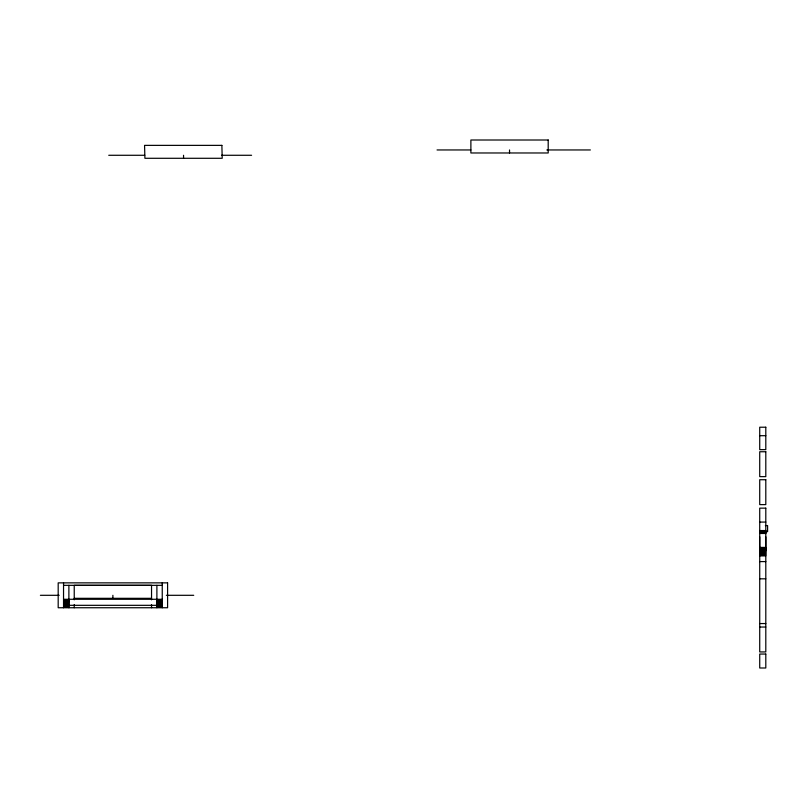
<?xml version="1.0" encoding="UTF-8"?>
<svg xmlns="http://www.w3.org/2000/svg" width="808" height="808" viewBox="0 0 808 808"><rect width="100%" height="100%" fill="white"/><g stroke="black" fill="none" stroke-linecap="round" stroke-linejoin="round"><path stroke-width="1.21" d="M759.722 550.763L759.722 536.825M765.802 550.763L765.802 536.825M437.047 149.955L470.882 149.955M546.844 149.955L590.375 149.955M108.737 155.277L144.723 155.277M221.503 155.277L251.591 155.277M759.722 435.694L765.802 435.694M759.722 522.079L765.802 522.079M765.348 525.564L767.6 525.564L767.6 531.644L759.722 531.553M759.722 530.553L765.802 530.553M759.722 530.775L765.802 530.775M759.722 532.32L765.802 532.32M759.722 533.058L765.802 533.058M759.722 533.472L765.802 533.472M759.722 547.42L765.802 547.42M759.722 547.955L765.802 547.955M759.722 548.521L765.802 548.521M759.722 549.137L765.802 549.137M759.722 549.783L765.802 549.783M759.722 550.47L765.802 550.47M759.722 551.177L765.802 551.177M759.722 551.925L765.802 551.925M759.722 552.682L765.802 552.682M759.722 553.47L765.802 553.47M759.722 554.268L765.802 554.268M759.722 555.076L765.802 555.076M759.722 555.894L765.802 555.894M759.722 561.59L765.802 561.59M759.722 578.821L765.802 578.821M63.539 585.335L162.246 585.335M40.4 595.304L59.196 595.304M166.367 595.304L193.728 595.304M74.235 598.324L151.54 598.324M63.539 599.284L162.246 599.284M63.539 599.809L68.882 599.809M156.893 599.809L162.246 599.809M63.539 600.384L68.882 600.384M156.893 600.384L162.246 600.384M63.539 601L68.882 601M156.893 601L162.246 601M63.539 601.647L68.882 601.647M156.893 601.647L162.246 601.647M63.539 602.334L68.882 602.334M156.893 602.334L162.246 602.334M63.539 603.041L68.882 603.041M156.893 603.041L162.246 603.041M63.539 603.778L68.882 603.778M156.893 603.778L162.246 603.778M63.539 604.546L68.882 604.546M156.893 604.546L162.246 604.546M63.539 605.323L162.246 605.323M63.539 606.121L68.882 606.121M156.893 606.121L162.246 606.121M63.539 606.929L68.882 606.929M156.893 606.929L162.246 606.929M759.722 623.554L765.802 623.554M759.722 627.038L765.802 627.038M509.535 149.955L509.535 152.975M183.557 155.277L183.557 158.287M162.246 582.861L162.246 607.747M156.893 585.335L156.893 607.747M151.54 599.829L151.54 585.335L74.235 585.356L74.235 599.829M151.54 604.546L151.54 607.747M112.888 595.304L112.888 598.324M74.235 604.546L74.235 607.747M68.882 585.335L68.882 607.747M63.539 582.861L63.539 607.747M548.198 140.006L470.882 140.006L470.882 152.975L548.198 152.975L548.198 140.006M221.877 145.369L144.561 145.369L144.905 158.287L222.21 158.287L221.877 145.369M765.802 427.22L759.722 427.22L759.722 449.642L765.802 449.642L765.802 427.22M765.802 451.743L759.722 451.743L759.722 476.639L765.802 476.639L765.802 451.743M765.802 479.72L759.722 479.72L759.722 504.616L765.802 504.616L765.802 479.72M765.802 508.141L759.722 508.141L759.722 651.935L765.802 651.935L765.802 508.141M167.589 582.861L58.186 582.861L58.186 607.747L167.589 607.747L167.589 582.861M765.802 654.046L759.722 654.046L759.722 667.994L765.802 667.994L765.802 654.046"/></g></svg>
